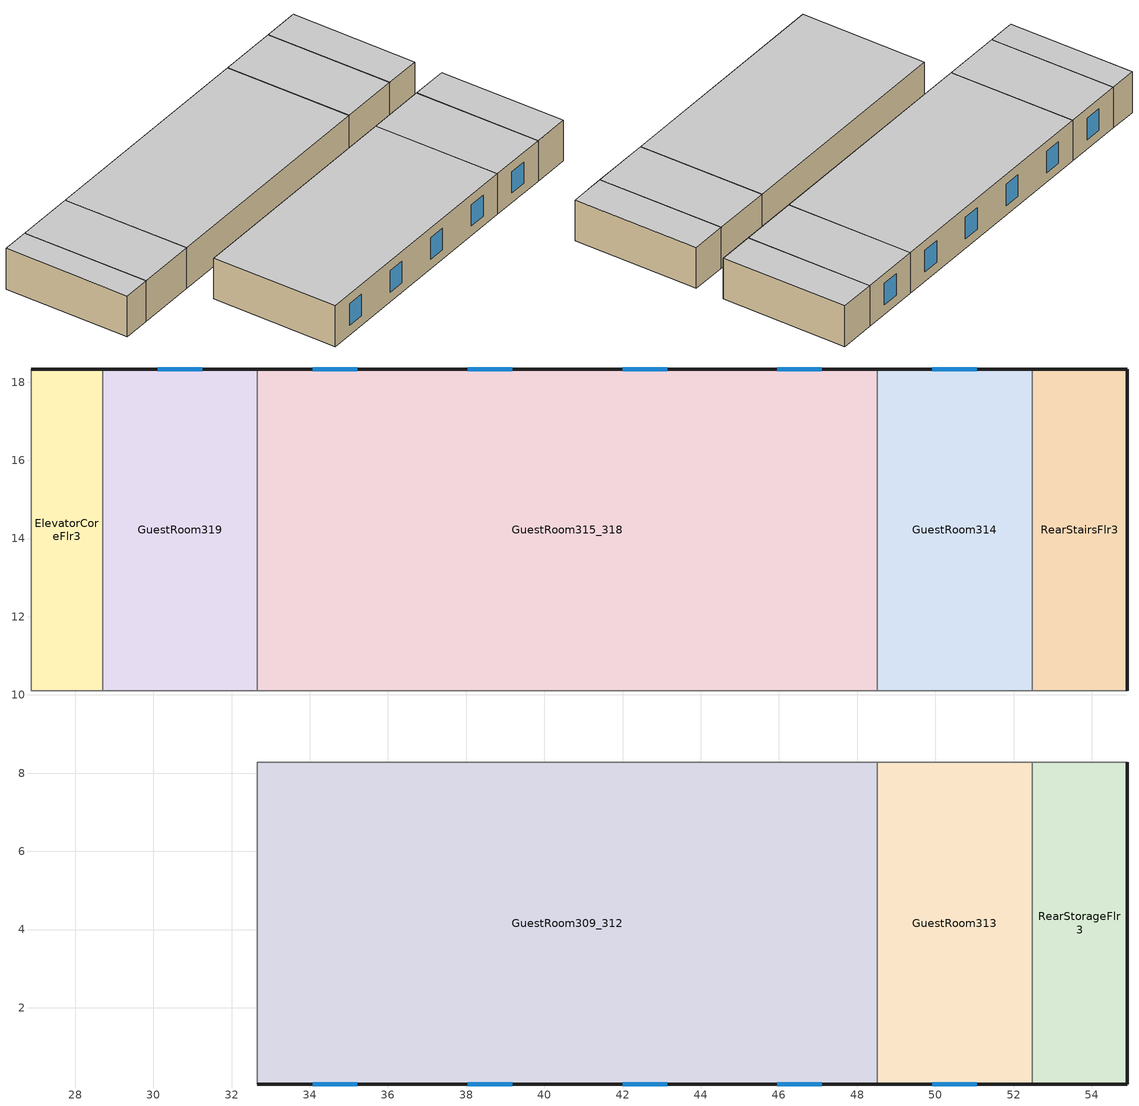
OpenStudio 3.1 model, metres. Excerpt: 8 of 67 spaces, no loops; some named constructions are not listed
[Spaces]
RearStairsFlr3
 floor to RearStairsFlr2 (NACM_Interior Floor): 54.91,18.34 54.91,10.11 52.47,10.11 52.47,18.34 z6.1
 wall outside (Base_CZ12-NonresMetalFrameWallU055): 54.91,10.11 54.91,18.34 52.47,18.34 z6.1:8.84
 wall to CorridorFlr3: 52.47,10.11 54.91,10.11 z6.1:8.84
 wall to GuestRoom314: 52.47,18.34 52.47,10.11 z6.1:8.84
 ceiling to RearStairsFlr4: 54.91,10.11 54.91,18.34 52.47,18.34 52.47,10.11 z8.84
GuestRoom309_312
 floor to GuestRoom209_212 (NACM_Interior Floor): 48.51,8.28 48.51,0.05 32.66,0.05 32.66,8.28 z6.1
 wall outside (Base_CZ12-ResMetalFrameWallU069): 32.66,0.05 48.51,0.05 z6.1:8.84
 wall to CorridorFlr3: 48.51,8.28 32.66,8.28 z6.1:8.84
 wall to GuestRoom306_308: 32.66,8.28 32.66,0.05 z6.1:8.84
 wall to GuestRoom313 (NACM_Interior Wall): 48.51,0.05 48.51,8.28 z6.1:8.84
 window (Base_AllCZ_FixedWinU36_Res): 34.07,0.05 35.21,0.05 / 38.04,0.05 39.18,0.05 / 42,0.05 43.14,0.05 / 45.96,0.05 47.1,0.05 z6.75:8.19
 ceiling to GuestRoom409_412: 48.51,0.05 48.51,8.28 32.66,8.28 32.66,0.05 z8.84
GuestRoom313
 floor to GuestRoom213 (NACM_Interior Floor): 52.47,8.28 52.47,0.05 48.51,0.05 48.51,8.28 z6.1
 wall outside (Base_CZ12-ResMetalFrameWallU069): 48.51,0.05 52.47,0.05 z6.1:8.84
 wall to CorridorFlr3: 52.47,8.28 48.51,8.28 z6.1:8.84
 wall to RearStorageFlr3 (NACM_Interior Wall): 52.47,0.05 52.47,8.28 z6.1:8.84
 window (Base_AllCZ_FixedWinU36_Res): 49.92,0.05 51.06,0.05 z6.75:8.19
 ceiling to GuestRoom413: 52.47,0.05 52.47,8.28 48.51,8.28 48.51,0.05 z8.84
RearStorageFlr3
 floor to RearStorageFlr2 (NACM_Interior Floor): 54.91,8.28 54.91,0.05 52.47,0.05 52.47,8.28 z6.1
 wall outside (Base_CZ12-NonresMetalFrameWallU055): 52.47,0.05 54.91,0.05 54.91,8.28 z6.1:8.84
 wall to CorridorFlr3: 54.91,8.28 52.47,8.28 z6.1:8.84
 ceiling to RearStorageFlr4: 54.91,0.05 54.91,8.28 52.47,8.28 52.47,0.05 z8.84
GuestRoom314
 floor to GuestRoom214 (NACM_Interior Floor): 52.47,18.34 52.47,10.11 48.51,10.11 48.51,18.34 z6.1
 wall outside (Base_CZ12-ResMetalFrameWallU069): 52.47,18.34 48.51,18.34 z6.1:8.84
 wall to CorridorFlr3: 48.51,10.11 52.47,10.11 z6.1:8.84
 wall to GuestRoom315_318 (NACM_Interior Wall): 48.51,18.34 48.51,10.11 z6.1:8.84
 window (Base_AllCZ_FixedWinU36_Res): 51.06,18.34 49.92,18.34 z6.75:8.19
 ceiling to GuestRoom414: 52.47,10.11 52.47,18.34 48.51,18.34 48.51,10.11 z8.84
GuestRoom315_318
 floor to GuestRoom215_218 (NACM_Interior Floor): 48.51,18.34 48.51,10.11 32.66,10.11 32.66,18.34 z6.1
 wall outside (Base_CZ12-ResMetalFrameWallU069): 48.51,18.34 32.66,18.34 z6.1:8.84
 wall to CorridorFlr3: 32.66,10.11 48.51,10.11 z6.1:8.84
 wall to GuestRoom319 (NACM_Interior Wall): 32.66,18.34 32.66,10.11 z6.1:8.84
 window (Base_AllCZ_FixedWinU36_Res): 47.1,18.34 45.96,18.34 / 43.14,18.34 42,18.34 / 39.18,18.34 38.04,18.34 / 35.21,18.34 34.07,18.34 z6.75:8.19
 ceiling to GuestRoom415_418: 48.51,10.11 48.51,18.34 32.66,18.34 32.66,10.11 z8.84
GuestRoom319
 floor to GuestRoom219 (NACM_Interior Floor): 32.66,18.34 32.66,10.11 28.7,10.11 28.7,18.34 z6.1
 wall outside (Base_CZ12-ResMetalFrameWallU069): 32.66,18.34 28.7,18.34 z6.1:8.84
 wall to CorridorFlr3: 28.7,10.11 32.66,10.11 z6.1:8.84
 wall to ElevatorCoreFlr3: 28.7,18.34 28.7,10.11 z6.1:8.84
 window (Base_AllCZ_FixedWinU36_Res): 31.25,18.34 30.11,18.34 z6.75:8.19
 ceiling to GuestRoom419: 32.66,10.11 32.66,18.34 28.7,18.34 28.7,10.11 z8.84
ElevatorCoreFlr3
 floor to ElevatorCoreFlr2 (NACM_Dropped Ceiling): 28.7,18.34 28.7,10.11 26.87,10.11 26.87,18.34 z6.1
 wall outside (Base_CZ12-NonresMetalFrameWallU055): 28.7,18.34 26.87,18.34 z6.1:8.84
 wall to CorridorFlr3: 26.87,18.34 26.87,10.11 28.7,10.11 z6.1:8.84
 ceiling to ElevatorCoreFlr4: 28.7,10.11 28.7,18.34 26.87,18.34 26.87,10.11 z8.84
[Schedule:Day]
WaterMainCZ12Jan: 1, 0, 10.7778, 2, 0, 10.7778, 3, 0, 10.7778, 4, 0, 10.7778, 5, 0, 10.7778, 6, 0, 10.7778, 7, 0, 10.7778, 8, 0, 10.7778, 9, 0, 10.7778, 10, 0, 10.7778, 11, 0, 10.7778, 12, 0, 10.7778, 13, 0, 10.7778, 14, 0, 10.7778, 15, 0, 10.7778, 16, 0, 10.7778, 17, 0, 10.7778, 18, 0, 10.7778, 19, 0, 10.7778, 20, 0, 10.7778, 21, 0, 10.7778, 22, 0, 10.7778, 23, 0, 10.7778, 24, 0, 10.7778
WaterMainCZ12Feb: 1, 0, 10.8333, 2, 0, 10.8333, 3, 0, 10.8333, 4, 0, 10.8333, 5, 0, 10.8333, 6, 0, 10.8333, 7, 0, 10.8333, 8, 0, 10.8333, 9, 0, 10.8333, 10, 0, 10.8333, 11, 0, 10.8333, 12, 0, 10.8333, 13, 0, 10.8333, 14, 0, 10.8333, 15, 0, 10.8333, 16, 0, 10.8333, 17, 0, 10.8333, 18, 0, 10.8333, 19, 0, 10.8333, 20, 0, 10.8333, 21, 0, 10.8333, 22, 0, 10.8333, 23, 0, 10.8333, 24, 0, 10.8333
WaterMainCZ12Mar: 1, 0, 11.5, 2, 0, 11.5, 3, 0, 11.5, 4, 0, 11.5, 5, 0, 11.5, 6, 0, 11.5, 7, 0, 11.5, 8, 0, 11.5, 9, 0, 11.5, 10, 0, 11.5, 11, 0, 11.5, 12, 0, 11.5, 13, 0, 11.5, 14, 0, 11.5, 15, 0, 11.5, 16, 0, 11.5, 17, 0, 11.5, 18, 0, 11.5, 19, 0, 11.5, 20, 0, 11.5, 21, 0, 11.5, 22, 0, 11.5, 23, 0, 11.5, 24, 0, 11.5
WaterMainCZ12Apr: 1, 0, 12.5556, 2, 0, 12.5556, 3, 0, 12.5556, 4, 0, 12.5556, 5, 0, 12.5556, 6, 0, 12.5556, 7, 0, 12.5556, 8, 0, 12.5556, 9, 0, 12.5556, 10, 0, 12.5556, 11, 0, 12.5556, 12, 0, 12.5556, 13, 0, 12.5556, 14, 0, 12.5556, 15, 0, 12.5556, 16, 0, 12.5556, 17, 0, 12.5556, 18, 0, 12.5556, 19, 0, 12.5556, 20, 0, 12.5556, 21, 0, 12.5556, 22, 0, 12.5556, 23, 0, 12.5556, 24, 0, 12.5556
WaterMainCZ12May: 1, 0, 12.6111, 2, 0, 12.6111, 3, 0, 12.6111, 4, 0, 12.6111, 5, 0, 12.6111, 6, 0, 12.6111, 7, 0, 12.6111, 8, 0, 12.6111, 9, 0, 12.6111, 10, 0, 12.6111, 11, 0, 12.6111, 12, 0, 12.6111, 13, 0, 12.6111, 14, 0, 12.6111, 15, 0, 12.6111, 16, 0, 12.6111, 17, 0, 12.6111, 18, 0, 12.6111, 19, 0, 12.6111, 20, 0, 12.6111, 21, 0, 12.6111, 22, 0, 12.6111, 23, 0, 12.6111, 24, 0, 12.6111
WaterMainCZ12Jun: 1, 0, 14.4444, 2, 0, 14.4444, 3, 0, 14.4444, 4, 0, 14.4444, 5, 0, 14.4444, 6, 0, 14.4444, 7, 0, 14.4444, 8, 0, 14.4444, 9, 0, 14.4444, 10, 0, 14.4444, 11, 0, 14.4444, 12, 0, 14.4444, 13, 0, 14.4444, 14, 0, 14.4444, 15, 0, 14.4444, 16, 0, 14.4444, 17, 0, 14.4444, 18, 0, 14.4444, 19, 0, 14.4444, 20, 0, 14.4444, 21, 0, 14.4444, 22, 0, 14.4444, 23, 0, 14.4444, 24, 0, 14.4444
WaterMainCZ12Jul: 1, 0, 15.6667, 2, 0, 15.6667, 3, 0, 15.6667, 4, 0, 15.6667, 5, 0, 15.6667, 6, 0, 15.6667, 7, 0, 15.6667, 8, 0, 15.6667, 9, 0, 15.6667, 10, 0, 15.6667, 11, 0, 15.6667, 12, 0, 15.6667, 13, 0, 15.6667, 14, 0, 15.6667, 15, 0, 15.6667, 16, 0, 15.6667, 17, 0, 15.6667, 18, 0, 15.6667, 19, 0, 15.6667, 20, 0, 15.6667, 21, 0, 15.6667, 22, 0, 15.6667, 23, 0, 15.6667, 24, 0, 15.6667
WaterMainCZ12Aug: 1, 0, 16.2778, 2, 0, 16.2778, 3, 0, 16.2778, 4, 0, 16.2778, 5, 0, 16.2778, 6, 0, 16.2778, 7, 0, 16.2778, 8, 0, 16.2778, 9, 0, 16.2778, 10, 0, 16.2778, 11, 0, 16.2778, 12, 0, 16.2778, 13, 0, 16.2778, 14, 0, 16.2778, 15, 0, 16.2778, 16, 0, 16.2778, 17, 0, 16.2778, 18, 0, 16.2778, 19, 0, 16.2778, 20, 0, 16.2778, 21, 0, 16.2778, 22, 0, 16.2778, 23, 0, 16.2778, 24, 0, 16.2778
WaterMainCZ12Sep: 1, 0, 16, 2, 0, 16, 3, 0, 16, 4, 0, 16, 5, 0, 16, 6, 0, 16, 7, 0, 16, 8, 0, 16, 9, 0, 16, 10, 0, 16, 11, 0, 16, 12, 0, 16, 13, 0, 16, 14, 0, 16, 15, 0, 16, 16, 0, 16, 17, 0, 16, 18, 0, 16, 19, 0, 16, 20, 0, 16, 21, 0, 16, 22, 0, 16, 23, 0, 16, 24, 0, 16
WaterMainCZ12Oct: 1, 0, 15.7778, 2, 0, 15.7778, 3, 0, 15.7778, 4, 0, 15.7778, 5, 0, 15.7778, 6, 0, 15.7778, 7, 0, 15.7778, 8, 0, 15.7778, 9, 0, 15.7778, 10, 0, 15.7778, 11, 0, 15.7778, 12, 0, 15.7778, 13, 0, 15.7778, 14, 0, 15.7778, 15, 0, 15.7778, 16, 0, 15.7778, 17, 0, 15.7778, 18, 0, 15.7778, 19, 0, 15.7778, 20, 0, 15.7778, 21, 0, 15.7778, 22, 0, 15.7778, 23, 0, 15.7778, 24, 0, 15.7778
WaterMainCZ12Nov: 1, 0, 14, 2, 0, 14, 3, 0, 14, 4, 0, 14, 5, 0, 14, 6, 0, 14, 7, 0, 14, 8, 0, 14, 9, 0, 14, 10, 0, 14, 11, 0, 14, 12, 0, 14, 13, 0, 14, 14, 0, 14, 15, 0, 14, 16, 0, 14, 17, 0, 14, 18, 0, 14, 19, 0, 14, 20, 0, 14, 21, 0, 14, 22, 0, 14, 23, 0, 14, 24, 0, 14
WaterMainCZ12Dec: 1, 0, 11.7222, 2, 0, 11.7222, 3, 0, 11.7222, 4, 0, 11.7222, 5, 0, 11.7222, 6, 0, 11.7222, 7, 0, 11.7222, 8, 0, 11.7222, 9, 0, 11.7222, 10, 0, 11.7222, 11, 0, 11.7222, 12, 0, 11.7222, 13, 0, 11.7222, 14, 0, 11.7222, 15, 0, 11.7222, 16, 0, 11.7222, 17, 0, 11.7222, 18, 0, 11.7222, 19, 0, 11.7222, 20, 0, 11.7222, 21, 0, 11.7222, 22, 0, 11.7222, 23, 0, 11.7222, 24, 0, 11.7222
AssemblyOccupancySun: 1, 0, 0, 2, 0, 0, 3, 0, 0, 4, 0, 0, 5, 0, 0, 6, 0, 0, 7, 0, 0, 8, 0, 0, 9, 0, 0.1, 10, 0, 0.1, 11, 0, 0.1, 12, 0, 0.1, 13, 0, 0.1, 14, 0, 0.7, 15, 0, 0.7, 16, 0, 0.7, 17, 0, 0.7, 18, 0, 0.7, 19, 0, 0.7, 20, 0, 0.7, 21, 0, 0.7, 22, 0, 0.7, 23, 0, 0.2, 24, 0, 0
AssemblyOccupancyWD: 1, 0, 0, 2, 0, 0, 3, 0, 0, 4, 0, 0, 5, 0, 0, 6, 0, 0, 7, 0, 0, 8, 0, 0, 9, 0, 0.2, 10, 0, 0.2, 11, 0, 0.2, 12, 0, 0.8, 13, 0, 0.8, 14, 0, 0.8, 15, 0, 0.8, 16, 0, 0.8, 17, 0, 0.8, 18, 0, 0.8, 19, 0, 0.2, 20, 0, 0.2, 21, 0, 0.2, 22, 0, 0.2, 23, 0, 0.1, 24, 0, 0
AssemblyOccupancySat: 1, 0, 0, 2, 0, 0, 3, 0, 0, 4, 0, 0, 5, 0, 0, 6, 0, 0, 7, 0, 0, 8, 0, 0, 9, 0, 0.2, 10, 0, 0.2, 11, 0, 0.2, 12, 0, 0.6, 13, 0, 0.6, 14, 0, 0.6, 15, 0, 0.6, 16, 0, 0.6, 17, 0, 0.6, 18, 0, 0.6, 19, 0, 0.6, 20, 0, 0.6, 21, 0, 0.6, 22, 0, 0.8, 23, 0, 0.1, 24, 0, 0
ResidentialLivingOccupancySun; ResidentialLivingOccupancyWD; ResidentialLivingOccupancySat: 1, 0, 0.9, 2, 0, 0.9, 3, 0, 0.9, 4, 0, 0.9, 5, 0, 0.9, 6, 0, 0.9, 7, 0, 0.7, 8, 0, 0.4, 9, 0, 0.4, 10, 0, 0.2, 11, 0, 0.2, 12, 0, 0.2, 13, 0, 0.2, 14, 0, 0.2, 15, 0, 0.2, 16, 0, 0.3, 17, 0, 0.5, 18, 0, 0.5, 19, 0, 0.5, 20, 0, 0.7, 21, 0, 0.7, 22, 0, 0.8, 23, 0, 0.9, 24, 0, 0.9
ResidentialCommonOccupancySun; ResidentialCommonOccupancyWD; ResidentialCommonOccupancySat: 1, 0, 0.1, 2, 0, 0.1, 3, 0, 0.1, 4, 0, 0.1, 5, 0, 0.1, 6, 0, 0.3, 7, 0, 0.45, 8, 0, 0.45, 9, 0, 0.45, 10, 0, 0.45, 11, 0, 0.3, 12, 0, 0.3, 13, 0, 0.3, 14, 0, 0.3, 15, 0, 0.3, 16, 0, 0.3, 17, 0, 0.3, 18, 0, 0.3, 19, 0, 0.6, 20, 0, 0.8, 21, 0, 0.9, 22, 0, 0.8, 23, 0, 0.6, 24, 0, 0.3
AssemblyReceptacleSun: 1, 0, 0.05, 2, 0, 0.05, 3, 0, 0.05, 4, 0, 0.05, 5, 0, 0.05, 6, 0, 0.05, 7, 0, 0.05, 8, 0, 0.3, 9, 0, 0.3, 10, 0, 0.3, 11, 0, 0.3, 12, 0, 0.3, 13, 0, 0.65, 14, 0, 0.65, 15, 0, 0.65, 16, 0, 0.65, 17, 0, 0.65, 18, 0, 0.65, 19, 0, 0.65, 20, 0, 0.65, 21, 0, 0.65, 22, 0, 0.65, 23, 0, 0.05, 24, 0, 0.05
AssemblyReceptacleWD: 1, 0, 0.05, 2, 0, 0.05, 3, 0, 0.05, 4, 0, 0.05, 5, 0, 0.05, 6, 0, 0.05, 7, 0, 0.4, 8, 0, 0.4, 9, 0, 0.4, 10, 0, 0.75, 11, 0, 0.75, 12, 0, 0.75, 13, 0, 0.75, 14, 0, 0.75, 15, 0, 0.75, 16, 0, 0.75, 17, 0, 0.75, 18, 0, 0.75, 19, 0, 0.75, 20, 0, 0.75, 21, 0, 0.75, 22, 0, 0.75, 23, 0, 0.25, 24, 0, 0.05
AssemblyReceptacleSat: 1, 0, 0.05, 2, 0, 0.05, 3, 0, 0.05, 4, 0, 0.05, 5, 0, 0.05, 6, 0, 0.05, 7, 0, 0.05, 8, 0, 0.3, 9, 0, 0.3, 10, 0, 0.5, 11, 0, 0.5, 12, 0, 0.5, 13, 0, 0.5, 14, 0, 0.5, 15, 0, 0.5, 16, 0, 0.5, 17, 0, 0.5, 18, 0, 0.5, 19, 0, 0.5, 20, 0, 0.5, 21, 0, 0.5, 22, 0, 0.5, 23, 0, 0.5, 24, 0, 0.05
GuestRoom101-RecptSch-da1; GuestRoom102-RecptSch-da1; GuestRoom103-RecptSch-da1; GuestRoom104-RecptSch-da1; GuestRoom105-RecptSch-da1; GuestRoom201-RecptSch-da1; GuestRoom202_205-RecptSch-da1; GuestRoom206_208-RecptSch-da1; GuestRoom209_212-RecptSch-da1; GuestRoom213-RecptSch-da1; GuestRoom214-RecptSch-da1; GuestRoom215_218-RecptSch-da1; GuestRoom219-RecptSch-da1: 1, 0, 0.0411457, 2, 0, 0.0377979, 3, 0, 0.0357493, 4, 0, 0.0356285, 5, 0, 0.0338103, 6, 0, 0.0366068, 7, 0, 0.0412189, 8, 0, 0.044402, 9, 0, 0.0418036, 10, 0, 0.0402886, 11, 0, 0.0409262, 12, 0, 0.0402365, 13, 0, 0.0398907, 14, 0, 0.0411267, 15, 0, 0.0431975, 16, 0, 0.0454026, 17, 0, 0.0510283, 18, 0, 0.0575447, 19, 0, 0.0618535, 20, 0, 0.064391, 21, 0, 0.0667853, 22, 0, 0.0662241, 23, 0, 0.0591957, 24, 0, 0.0504079
GuestRoom101-RecptSch-da2; GuestRoom102-RecptSch-da2; GuestRoom103-RecptSch-da2; GuestRoom104-RecptSch-da2; GuestRoom105-RecptSch-da2; GuestRoom201-RecptSch-da2; GuestRoom202_205-RecptSch-da2; GuestRoom206_208-RecptSch-da2; GuestRoom209_212-RecptSch-da2; GuestRoom213-RecptSch-da2; GuestRoom214-RecptSch-da2; GuestRoom215_218-RecptSch-da2; GuestRoom219-RecptSch-da2: 1, 0, 0.0410443, 2, 0, 0.0373514, 3, 0, 0.035881, 4, 0, 0.0356588, 5, 0, 0.0339541, 6, 0, 0.0367607, 7, 0, 0.0420084, 8, 0, 0.045293, 9, 0, 0.0420251, 10, 0, 0.0394875, 11, 0, 0.0399129, 12, 0, 0.0399129, 13, 0, 0.0400116, 14, 0, 0.0409247, 15, 0, 0.0424079, 16, 0, 0.0436105, 17, 0, 0.0493276, 18, 0, 0.0568558, 19, 0, 0.0619542, 20, 0, 0.0652597, 21, 0, 0.0681207, 22, 0, 0.0676731, 23, 0, 0.059986, 24, 0, 0.0512486
GuestRoom101-RecptSch-da3; GuestRoom102-RecptSch-da3; GuestRoom103-RecptSch-da3; GuestRoom104-RecptSch-da3; GuestRoom105-RecptSch-da3; GuestRoom201-RecptSch-da3; GuestRoom202_205-RecptSch-da3; GuestRoom206_208-RecptSch-da3; GuestRoom209_212-RecptSch-da3; GuestRoom213-RecptSch-da3; GuestRoom214-RecptSch-da3; GuestRoom215_218-RecptSch-da3; GuestRoom219-RecptSch-da3: 1, 0, 0, 2, 0, 0, 3, 0, 0, 4, 0, 0, 5, 0, 0, 6, 0, 0, 7, 0, 0, 8, 0, 0, 9, 0, 0, 10, 0, 0, 11, 0, 0, 12, 0, 0, 13, 0, 0, 14, 0, 0, 15, 0, 0, 16, 0, 0, 17, 0, 0, 18, 0, 0, 19, 0, 0, 20, 0, 0, 21, 0, 0, 22, 0, 0, 23, 0, 0, 24, 0, 0
GuestRoom101-RecptSch-da4; GuestRoom102-RecptSch-da4; GuestRoom103-RecptSch-da4; GuestRoom104-RecptSch-da4; GuestRoom105-RecptSch-da4; GuestRoom201-RecptSch-da4; GuestRoom202_205-RecptSch-da4; GuestRoom206_208-RecptSch-da4; GuestRoom209_212-RecptSch-da4; GuestRoom213-RecptSch-da4; GuestRoom214-RecptSch-da4; GuestRoom215_218-RecptSch-da4; GuestRoom219-RecptSch-da4: 1, 0, 0.0380122, 2, 0, 0.0348188, 3, 0, 0.032845, 4, 0, 0.0327039, 5, 0, 0.0310433, 6, 0, 0.0337247, 7, 0, 0.0379691, 8, 0, 0.0409503, 9, 0, 0.0386378, 10, 0, 0.0371583, 11, 0, 0.0377505, 12, 0, 0.0370831, 13, 0, 0.0367525, 14, 0, 0.0379209, 15, 0, 0.0399118, 16, 0, 0.042027, 17, 0, 0.0471852, 18, 0, 0.0532459, 19, 0, 0.0573697, 20, 0, 0.0597476, 21, 0, 0.061962, 22, 0, 0.0614938, 23, 0, 0.0549157, 24, 0, 0.0467282
GuestRoom101-RecptSch-da5; GuestRoom102-RecptSch-da5; GuestRoom103-RecptSch-da5; GuestRoom104-RecptSch-da5; GuestRoom105-RecptSch-da5; GuestRoom201-RecptSch-da5; GuestRoom202_205-RecptSch-da5; GuestRoom206_208-RecptSch-da5; GuestRoom209_212-RecptSch-da5; GuestRoom213-RecptSch-da5; GuestRoom214-RecptSch-da5; GuestRoom215_218-RecptSch-da5; GuestRoom219-RecptSch-da5: 1, 0, 0.037931, 2, 0, 0.0344248, 3, 0, 0.0329767, 4, 0, 0.0327544, 5, 0, 0.031185, 6, 0, 0.0338564, 7, 0, 0.0387264, 8, 0, 0.0417786, 9, 0, 0.0388594, 10, 0, 0.0364098, 11, 0, 0.036802, 12, 0, 0.036802, 13, 0, 0.0368937, 14, 0, 0.0377492, 15, 0, 0.0391545, 16, 0, 0.0402895, 17, 0, 0.0455712, 18, 0, 0.0526014, 19, 0, 0.0574502, 20, 0, 0.0605537, 21, 0, 0.0632348, 22, 0, 0.0628457, 23, 0, 0.0556636, 24, 0, 0.0474351
GuestRoom101-RecptSch-da6; GuestRoom102-RecptSch-da6; GuestRoom103-RecptSch-da6; GuestRoom104-RecptSch-da6; GuestRoom105-RecptSch-da6; GuestRoom201-RecptSch-da6; GuestRoom202_205-RecptSch-da6; GuestRoom206_208-RecptSch-da6; GuestRoom209_212-RecptSch-da6; GuestRoom213-RecptSch-da6; GuestRoom214-RecptSch-da6; GuestRoom215_218-RecptSch-da6; GuestRoom219-RecptSch-da6: 1, 0, 0.0364152, 2, 0, 0.033337, 3, 0, 0.0314904, 4, 0, 0.0313594, 5, 0, 0.0297463, 6, 0, 0.0321974, 7, 0, 0.0361539, 8, 0, 0.0390776, 9, 0, 0.0370408, 10, 0, 0.0358693, 11, 0, 0.0364615, 12, 0, 0.0358164, 13, 0, 0.0354636, 14, 0, 0.0366319, 15, 0, 0.0384501, 16, 0, 0.0404279, 17, 0, 0.0453305, 18, 0, 0.050951, 19, 0, 0.0547546, 20, 0, 0.0569951, 21, 0, 0.0591268, 22, 0, 0.0587514, 23, 0, 0.0525885, 24, 0, 0.0446958
GuestRoom101-RecptSch-da7; GuestRoom102-RecptSch-da7; GuestRoom103-RecptSch-da7; GuestRoom104-RecptSch-da7; GuestRoom105-RecptSch-da7; GuestRoom201-RecptSch-da7; GuestRoom202_205-RecptSch-da7; GuestRoom206_208-RecptSch-da7; GuestRoom209_212-RecptSch-da7; GuestRoom213-RecptSch-da7; GuestRoom214-RecptSch-da7; GuestRoom215_218-RecptSch-da7; GuestRoom219-RecptSch-da7: 1, 0, 0.036324, 2, 0, 0.0329329, 3, 0, 0.0316221, 4, 0, 0.0313999, 5, 0, 0.029878, 6, 0, 0.0323291, 7, 0, 0.0369112, 8, 0, 0.039916, 9, 0, 0.0372624, 10, 0, 0.0351107, 11, 0, 0.0355029, 12, 0, 0.0355029, 13, 0, 0.0355946, 14, 0, 0.0364501, 15, 0, 0.0376928, 16, 0, 0.0387127, 17, 0, 0.0437065, 18, 0, 0.0502842, 19, 0, 0.0548452, 20, 0, 0.0578436, 21, 0, 0.0603976, 22, 0, 0.0601357, 23, 0, 0.0533465, 24, 0, 0.0454756
GuestRoom101-RecptSch-da8; GuestRoom102-RecptSch-da8; GuestRoom103-RecptSch-da8; GuestRoom104-RecptSch-da8; GuestRoom105-RecptSch-da8; GuestRoom201-RecptSch-da8; GuestRoom202_205-RecptSch-da8; GuestRoom206_208-RecptSch-da8; GuestRoom209_212-RecptSch-da8; GuestRoom213-RecptSch-da8; GuestRoom214-RecptSch-da8; GuestRoom215_218-RecptSch-da8; GuestRoom219-RecptSch-da8: 1, 0, 0.0356183, 2, 0, 0.0325726, 3, 0, 0.0306958, 4, 0, 0.0305749, 5, 0, 0.0291043, 6, 0, 0.0313452, 7, 0, 0.0350138, 8, 0, 0.0378151, 9, 0, 0.0362619, 10, 0, 0.0354911, 11, 0, 0.0360085, 12, 0, 0.0353611, 13, 0, 0.0351759, 14, 0, 0.0362492, 15, 0, 0.0380099, 16, 0, 0.0399028, 17, 0, 0.0444225, 18, 0, 0.0495722, 19, 0, 0.053078, 20, 0, 0.0552831, 21, 0, 0.0573674, 22, 0, 0.0570295, 23, 0, 0.0512365, 24, 0, 0.0435762
GuestRoom101-RecptSch-da9; GuestRoom102-RecptSch-da9; GuestRoom103-RecptSch-da9; GuestRoom104-RecptSch-da9; GuestRoom105-RecptSch-da9; GuestRoom201-RecptSch-da9; GuestRoom202_205-RecptSch-da9; GuestRoom206_208-RecptSch-da9; GuestRoom209_212-RecptSch-da9; GuestRoom213-RecptSch-da9; GuestRoom214-RecptSch-da9; GuestRoom215_218-RecptSch-da9; GuestRoom219-RecptSch-da9: 1, 0, 0.0355169, 2, 0, 0.0321382, 3, 0, 0.0308073, 4, 0, 0.0305851, 5, 0, 0.0292158, 6, 0, 0.0314567, 7, 0, 0.0357912, 8, 0, 0.0386939, 9, 0, 0.0364935, 10, 0, 0.0347324, 11, 0, 0.0350375, 12, 0, 0.0350375, 13, 0, 0.0352968, 14, 0, 0.0360372, 15, 0, 0.0372325, 16, 0, 0.0381572, 17, 0, 0.0427784, 18, 0, 0.0489055, 19, 0, 0.0531887, 20, 0, 0.0561619, 21, 0, 0.0586684, 22, 0, 0.0584542, 23, 0, 0.0519824, 24, 0, 0.0443966
GuestRoom101-RecptSch-da10; GuestRoom102-RecptSch-da10; GuestRoom103-RecptSch-da10; GuestRoom104-RecptSch-da10; GuestRoom105-RecptSch-da10; GuestRoom201-RecptSch-da10; GuestRoom202_205-RecptSch-da10; GuestRoom206_208-RecptSch-da10; GuestRoom209_212-RecptSch-da10; GuestRoom213-RecptSch-da10; GuestRoom214-RecptSch-da10; GuestRoom215_218-RecptSch-da10; GuestRoom219-RecptSch-da10: 1, 0, 0.0333694, 2, 0, 0.0304358, 3, 0, 0.0286964, 4, 0, 0.0285654, 5, 0, 0.0271625, 6, 0, 0.0291731, 7, 0, 0.0325539, 8, 0, 0.0352753, 9, 0, 0.0340231, 10, 0, 0.0334704, 11, 0, 0.0339402, 12, 0, 0.0333152, 13, 0, 0.0331653, 14, 0, 0.0341911, 15, 0, 0.0358144, 16, 0, 0.0376396, 17, 0, 0.0418017, 18, 0, 0.0464332, 19, 0, 0.0496885, 20, 0, 0.051734, 21, 0, 0.0536809, 22, 0, 0.0534582, 23, 0, 0.0480682, 24, 0, 0.0408627
GuestRoom101-RecptSch-da11; GuestRoom102-RecptSch-da11; GuestRoom103-RecptSch-da11; GuestRoom104-RecptSch-da11; GuestRoom105-RecptSch-da11; GuestRoom201-RecptSch-da11; GuestRoom202_205-RecptSch-da11; GuestRoom206_208-RecptSch-da11; GuestRoom209_212-RecptSch-da11; GuestRoom213-RecptSch-da11; GuestRoom214-RecptSch-da11; GuestRoom215_218-RecptSch-da11; GuestRoom219-RecptSch-da11: 1, 0, 0.0332781, 2, 0, 0.0300015, 3, 0, 0.0287857, 4, 0, 0.0285857, 5, 0, 0.027264, 6, 0, 0.0292847, 7, 0, 0.0333191, 8, 0, 0.0361218, 9, 0, 0.0342749, 10, 0, 0.0327319, 11, 0, 0.0330017, 12, 0, 0.0330017, 13, 0, 0.0332963, 14, 0, 0.0339791, 15, 0, 0.0350491, 16, 0, 0.0359264, 17, 0, 0.0401697, 18, 0, 0.0457887, 19, 0, 0.0498093, 20, 0, 0.0526007, 21, 0, 0.0549819, 22, 0, 0.0548403, 23, 0, 0.0488363, 24, 0, 0.0416203
GuestRoom101-RecptSch-da12; GuestRoom102-RecptSch-da12; GuestRoom103-RecptSch-da12; GuestRoom104-RecptSch-da12; GuestRoom105-RecptSch-da12; GuestRoom201-RecptSch-da12; GuestRoom202_205-RecptSch-da12; GuestRoom206_208-RecptSch-da12; GuestRoom209_212-RecptSch-da12; GuestRoom213-RecptSch-da12; GuestRoom214-RecptSch-da12; GuestRoom215_218-RecptSch-da12: 1, 0, 0.032084, 2, 0, 0.0292381, 3, 0, 0.0275189, 4, 0, 0.0273879, 5, 0, 0.0260526, 6, 0, 0.0279956, 7, 0, 0.0312037, 8, 0, 0.0338373, 9, 0, 0.0327075, 10, 0, 0.0322197, 11, 0, 0.0326593, 12, 0, 0.0320141, 13, 0, 0.0318441, 14, 0, 0.0328498, 15, 0, 0.0344155, 16, 0, 0.0361832, 17, 0, 0.0401524, 18, 0, 0.0446112, 19, 0, 0.0477817, 20, 0, 0.0497696, 21, 0, 0.0516488, 22, 0, 0.0514937, 23, 0, 0.0463369, 24, 0, 0.0393341
GuestRoom101-RecptSch-da13; GuestRoom102-RecptSch-da13; GuestRoom103-RecptSch-da13; GuestRoom104-RecptSch-da13; GuestRoom105-RecptSch-da13; GuestRoom201-RecptSch-da13; GuestRoom202_205-RecptSch-da13; GuestRoom206_208-RecptSch-da13; GuestRoom209_212-RecptSch-da13; GuestRoom213-RecptSch-da13; GuestRoom214-RecptSch-da13; GuestRoom215_218-RecptSch-da13: 1, 0, 0.0319928, 2, 0, 0.028824, 3, 0, 0.0276183, 4, 0, 0.0274183, 5, 0, 0.0261742, 6, 0, 0.0281172, 7, 0, 0.0319488, 8, 0, 0.0346636, 9, 0, 0.0329392, 10, 0, 0.031461, 11, 0, 0.0317006, 12, 0, 0.0317006, 13, 0, 0.0319751, 14, 0, 0.0326579, 15, 0, 0.0336703, 16, 0, 0.0344699, 17, 0, 0.0385406, 18, 0, 0.0439668, 19, 0, 0.0478823, 20, 0, 0.050606, 21, 0, 0.0529296, 22, 0, 0.0528759, 23, 0, 0.0470949, 24, 0, 0.0401019
GuestRoom101-RecptSch-da14; GuestRoom102-RecptSch-da14; GuestRoom103-RecptSch-da14; GuestRoom104-RecptSch-da14; GuestRoom105-RecptSch-da14; GuestRoom201-RecptSch-da14; GuestRoom202_205-RecptSch-da14; GuestRoom206_208-RecptSch-da14; GuestRoom209_212-RecptSch-da14; GuestRoom213-RecptSch-da14; GuestRoom214-RecptSch-da14; GuestRoom215_218-RecptSch-da14: 1, 0, 0.0334193, 2, 0, 0.0305088, 3, 0, 0.0287027, 4, 0, 0.0285919, 5, 0, 0.0271687, 6, 0, 0.0291794, 7, 0, 0.032445, 8, 0, 0.0352129, 9, 0, 0.0340751, 10, 0, 0.033572, 11, 0, 0.0340793, 12, 0, 0.0334219, 13, 0, 0.0332266, 14, 0, 0.0342999, 15, 0, 0.0358878, 16, 0, 0.0376778, 17, 0, 0.0417945, 18, 0, 0.0463887, 19, 0, 0.0496289, 20, 0, 0.0516613, 21, 0, 0.0535829, 22, 0, 0.05345, 23, 0, 0.0481054, 24, 0, 0.0408732
GuestRoom101-RecptSch-da15; GuestRoom102-RecptSch-da15; GuestRoom103-RecptSch-da15; GuestRoom104-RecptSch-da15; GuestRoom105-RecptSch-da15; GuestRoom201-RecptSch-da15; GuestRoom202_205-RecptSch-da15; GuestRoom206_208-RecptSch-da15; GuestRoom209_212-RecptSch-da15; GuestRoom213-RecptSch-da15; GuestRoom214-RecptSch-da15; GuestRoom215_218-RecptSch-da15: 1, 0, 0.0333077, 2, 0, 0.0300744, 3, 0, 0.0288142, 4, 0, 0.028592, 5, 0, 0.0272903, 6, 0, 0.0292909, 7, 0, 0.0332345, 8, 0, 0.0360918, 9, 0, 0.0342965, 10, 0, 0.0328031, 11, 0, 0.0330881, 12, 0, 0.0330881, 13, 0, 0.0333373, 14, 0, 0.0340777, 15, 0, 0.0351104, 16, 0, 0.0359201, 17, 0, 0.0401281, 18, 0, 0.045722, 19, 0, 0.0497396, 20, 0, 0.0525502, 21, 0, 0.0549062, 22, 0, 0.0548748, 23, 0, 0.0488837, 24, 0, 0.0417341
GuestRoom101-RecptSch-da16; GuestRoom102-RecptSch-da16; GuestRoom103-RecptSch-da16; GuestRoom104-RecptSch-da16; GuestRoom105-RecptSch-da16; GuestRoom201-RecptSch-da16; GuestRoom202_205-RecptSch-da16; GuestRoom206_208-RecptSch-da16; GuestRoom209_212-RecptSch-da16; GuestRoom213-RecptSch-da16; GuestRoom214-RecptSch-da16; GuestRoom215_218-RecptSch-da16: 1, 0, 0.034732, 2, 0, 0.0316842, 3, 0, 0.0298205, 4, 0, 0.0297097, 5, 0, 0.0282966, 6, 0, 0.0304123, 7, 0, 0.0339082, 8, 0, 0.0366762, 9, 0, 0.0353778, 10, 0, 0.0347041, 11, 0, 0.0351215, 12, 0, 0.0344641, 13, 0, 0.0343264, 14, 0, 0.0353321, 15, 0, 0.0370574, 16, 0, 0.0389624, 17, 0, 0.043264, 18, 0, 0.0481461, 19, 0, 0.0515691, 20, 0, 0.0537388, 21, 0, 0.0557756, 22, 0, 0.0555498, 23, 0, 0.0499628, 24, 0, 0.0424204
GuestRoom101-RecptSch-da17; GuestRoom102-RecptSch-da17; GuestRoom103-RecptSch-da17; GuestRoom104-RecptSch-da17; GuestRoom105-RecptSch-da17; GuestRoom201-RecptSch-da17; GuestRoom202_205-RecptSch-da17; GuestRoom206_208-RecptSch-da17; GuestRoom209_212-RecptSch-da17; GuestRoom213-RecptSch-da17; GuestRoom214-RecptSch-da17; GuestRoom215_218-RecptSch-da17: 1, 0, 0.0346205, 2, 0, 0.0312276, 3, 0, 0.0299421, 4, 0, 0.0297198, 5, 0, 0.0284182, 6, 0, 0.0305339, 7, 0, 0.0346756, 8, 0, 0.0375551, 9, 0, 0.0355891, 10, 0, 0.0339029, 11, 0, 0.0341303, 12, 0, 0.0341303, 13, 0, 0.0344371, 14, 0, 0.0351199, 15, 0, 0.0362678, 16, 0, 0.0371825, 17, 0, 0.0415855, 18, 0, 0.0474572, 19, 0, 0.0516697, 20, 0, 0.0546177, 21, 0, 0.0571212, 22, 0, 0.0569968, 23, 0, 0.0507632, 24, 0, 0.0432915
GuestRoom101-RecptSch-da18; GuestRoom102-RecptSch-da18; GuestRoom103-RecptSch-da18; GuestRoom104-RecptSch-da18; GuestRoom105-RecptSch-da18; GuestRoom201-RecptSch-da18; GuestRoom202_205-RecptSch-da18; GuestRoom206_208-RecptSch-da18; GuestRoom209_212-RecptSch-da18; GuestRoom213-RecptSch-da18; GuestRoom214-RecptSch-da18; GuestRoom215_218-RecptSch-da18: 1, 0, 0.0366367, 2, 0, 0.0334838, 3, 0, 0.0315947, 4, 0, 0.031484, 5, 0, 0.0299557, 6, 0, 0.0323017, 7, 0, 0.0361431, 8, 0, 0.0389839, 9, 0, 0.0372723, 10, 0, 0.0362685, 11, 0, 0.0367556, 12, 0, 0.0360881, 13, 0, 0.0358928, 14, 0, 0.0369461, 15, 0, 0.0387865, 16, 0, 0.0408067, 17, 0, 0.045479, 18, 0, 0.0508793, 19, 0, 0.0546002, 20, 0, 0.0568851, 21, 0, 0.059037, 22, 0, 0.0586961, 23, 0, 0.0526685, 24, 0, 0.0447432
GuestRoom101-RecptSch-da19; GuestRoom102-RecptSch-da19; GuestRoom103-RecptSch-da19; GuestRoom104-RecptSch-da19; GuestRoom105-RecptSch-da19; GuestRoom201-RecptSch-da19; GuestRoom202_205-RecptSch-da19; GuestRoom206_208-RecptSch-da19; GuestRoom209_212-RecptSch-da19; GuestRoom213-RecptSch-da19; GuestRoom214-RecptSch-da19; GuestRoom215_218-RecptSch-da19: 1, 0, 0.0365251, 2, 0, 0.0330594, 3, 0, 0.0317163, 4, 0, 0.0314941, 5, 0, 0.0300874, 6, 0, 0.0324233, 7, 0, 0.0369004, 8, 0, 0.039885, 9, 0, 0.0374736, 10, 0, 0.0354895, 11, 0, 0.0357544, 12, 0, 0.0357544, 13, 0, 0.0360035, 14, 0, 0.036744, 15, 0, 0.038007, 16, 0, 0.0390268, 17, 0, 0.0438328, 18, 0, 0.0502126, 19, 0, 0.0546907, 20, 0, 0.0577539, 21, 0, 0.0603725, 22, 0, 0.0601208, 23, 0, 0.0534468, 24, 0, 0.0456143
GuestRoom101-RecptSch-da20; GuestRoom102-RecptSch-da20; GuestRoom103-RecptSch-da20; GuestRoom104-RecptSch-da20; GuestRoom105-RecptSch-da20; GuestRoom201-RecptSch-da20; GuestRoom202_205-RecptSch-da20; GuestRoom206_208-RecptSch-da20; GuestRoom209_212-RecptSch-da20; GuestRoom213-RecptSch-da20; GuestRoom214-RecptSch-da20; GuestRoom215_218-RecptSch-da20: 1, 0, 0.0388912, 2, 0, 0.0356908, 3, 0, 0.0337342, 4, 0, 0.0336234, 5, 0, 0.0319224, 6, 0, 0.0344987, 7, 0, 0.0386279, 8, 0, 0.0416515, 9, 0, 0.039537, 10, 0, 0.0382655, 11, 0, 0.0388778, 12, 0, 0.0381901, 13, 0, 0.0378696, 14, 0, 0.039048, 15, 0, 0.0410036, 16, 0, 0.0431017, 17, 0, 0.048177, 18, 0, 0.0540379, 19, 0, 0.0580669, 20, 0, 0.0604094, 21, 0, 0.0626189, 22, 0, 0.0622204, 23, 0, 0.0557322, 24, 0, 0.0474685
GuestRoom101-RecptSch-da21; GuestRoom102-RecptSch-da21; GuestRoom103-RecptSch-da21; GuestRoom104-RecptSch-da21; GuestRoom105-RecptSch-da21; GuestRoom201-RecptSch-da21; GuestRoom202_205-RecptSch-da21; GuestRoom206_208-RecptSch-da21; GuestRoom209_212-RecptSch-da21; GuestRoom213-RecptSch-da21; GuestRoom214-RecptSch-da21; GuestRoom215_218-RecptSch-da21: 1, 0, 0.0387797, 2, 0, 0.0352564, 3, 0, 0.0338558, 4, 0, 0.0336335, 5, 0, 0.0320541, 6, 0, 0.0346203, 7, 0, 0.0393953, 8, 0, 0.0425425, 9, 0, 0.0397383, 10, 0, 0.0374662, 11, 0, 0.0378563, 12, 0, 0.0378563, 13, 0, 0.0379803, 14, 0, 0.0388359, 15, 0, 0.040214, 16, 0, 0.0413015, 17, 0, 0.0465307, 18, 0, 0.0533711, 19, 0, 0.0581575, 20, 0, 0.0612782, 21, 0, 0.0639544, 22, 0, 0.0636654, 23, 0, 0.0565105, 24, 0, 0.0483801
GuestRoom101-RecptSch-da22; GuestRoom102-RecptSch-da22; GuestRoom103-RecptSch-da22; GuestRoom104-RecptSch-da22; GuestRoom105-RecptSch-da22; GuestRoom201-RecptSch-da22; GuestRoom202_205-RecptSch-da22; GuestRoom206_208-RecptSch-da22; GuestRoom209_212-RecptSch-da22; GuestRoom213-RecptSch-da22; GuestRoom214-RecptSch-da22; GuestRoom215_218-RecptSch-da22: 1, 0, 0.0404943, 2, 0, 0.0371565, 3, 0, 0.0351302, 4, 0, 0.0350093, 5, 0, 0.0332609, 6, 0, 0.0360675, 7, 0, 0.0404845, 8, 0, 0.0436101, 9, 0, 0.04114, 10, 0, 0.0396927, 11, 0, 0.0403404, 12, 0, 0.0396628, 13, 0, 0.0392847, 14, 0, 0.0405207, 15, 0, 0.0425338, 16, 0, 0.0447591, 17, 0, 0.05019, 18, 0, 0.0565589, 19, 0, 0.0608101, 20, 0, 0.0632677, 21, 0, 0.0656146, 22, 0, 0.065101, 23, 0, 0.0582098, 24, 0, 0.0495493
GuestRoom101-RecptSch-da23; GuestRoom102-RecptSch-da23; GuestRoom103-RecptSch-da23; GuestRoom104-RecptSch-da23; GuestRoom105-RecptSch-da23; GuestRoom201-RecptSch-da23; GuestRoom202_205-RecptSch-da23; GuestRoom206_208-RecptSch-da23; GuestRoom209_212-RecptSch-da23; GuestRoom213-RecptSch-da23; GuestRoom214-RecptSch-da23; GuestRoom215_218-RecptSch-da23: 1, 0, 0.0403929, 2, 0, 0.0367322, 3, 0, 0.035274, 4, 0, 0.0350295, 5, 0, 0.0333825, 6, 0, 0.0361891, 7, 0, 0.0412741, 8, 0, 0.0444688, 9, 0, 0.0413837, 10, 0, 0.0388915, 11, 0, 0.0393391, 12, 0, 0.0393391, 13, 0, 0.0394055, 14, 0, 0.0403187, 15, 0, 0.0417443, 16, 0, 0.0429469, 17, 0, 0.0485114, 18, 0, 0.0558922, 19, 0, 0.0609107, 20, 0, 0.0641688, 21, 0, 0.06695, 22, 0, 0.0665378, 23, 0, 0.058988, 24, 0, 0.0504001
GuestRoom101-RecptSch-da24; GuestRoom102-RecptSch-da24; GuestRoom103-RecptSch-da24; GuestRoom104-RecptSch-da24; GuestRoom105-RecptSch-da24; GuestRoom201-RecptSch-da24; GuestRoom202_205-RecptSch-da24; GuestRoom206_208-RecptSch-da24; GuestRoom209_212-RecptSch-da24; GuestRoom213-RecptSch-da24; GuestRoom214-RecptSch-da24; GuestRoom215_218-RecptSch-da24: 1, 0, 0.0415414, 2, 0, 0.0381582, 3, 0, 0.0361339, 4, 0, 0.0360232, 5, 0, 0.034207, 6, 0, 0.0370712, 7, 0, 0.041661, 8, 0, 0.0448098, 9, 0, 0.0421972, 10, 0, 0.0406002, 11, 0, 0.0412802, 12, 0, 0.0406128, 13, 0, 0.0402447, 14, 0, 0.0414908, 15, 0, 0.0435615, 16, 0, 0.045812, 17, 0, 0.0514257, 18, 0, 0.0579774, 19, 0, 0.0623115, 20, 0, 0.0648267, 21, 0, 0.0672089, 22, 0, 0.0666377, 23, 0, 0.0595537, 24, 0, 0.0507347
GuestRoom101-RecptSch-da25; GuestRoom102-RecptSch-da25; GuestRoom103-RecptSch-da25; GuestRoom104-RecptSch-da25; GuestRoom105-RecptSch-da25; GuestRoom201-RecptSch-da25; GuestRoom202_205-RecptSch-da25; GuestRoom206_208-RecptSch-da25; GuestRoom209_212-RecptSch-da25; GuestRoom213-RecptSch-da25; GuestRoom214-RecptSch-da25; GuestRoom215_218-RecptSch-da25: 1, 0, 0.0414298, 2, 0, 0.0377137, 3, 0, 0.0362555, 4, 0, 0.0360332, 5, 0, 0.0343185, 6, 0, 0.0371928, 7, 0, 0.0424384, 8, 0, 0.0457109, 9, 0, 0.0424186, 10, 0, 0.0398213, 11, 0, 0.040279, 12, 0, 0.040279, 13, 0, 0.0403555, 14, 0, 0.0412686, 15, 0, 0.0427619, 16, 0, 0.0440321, 17, 0, 0.0497593, 18, 0, 0.0573107, 19, 0, 0.0624222, 20, 0, 0.0657156, 21, 0, 0.0685544, 22, 0, 0.0680624, 23, 0, 0.0603319, 24, 0, 0.0515956
